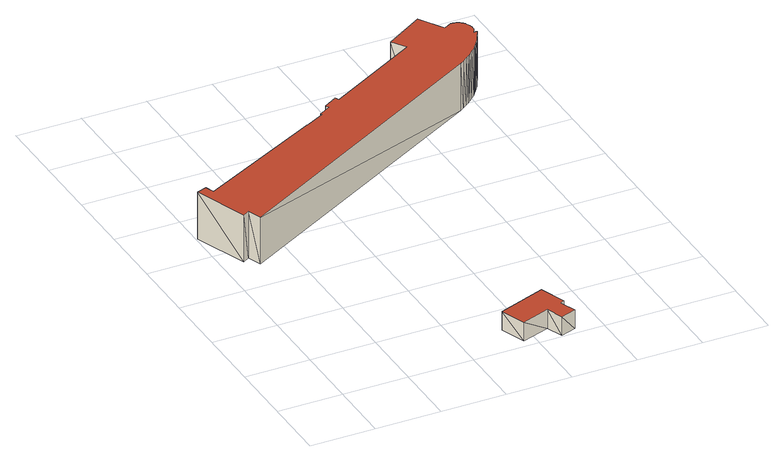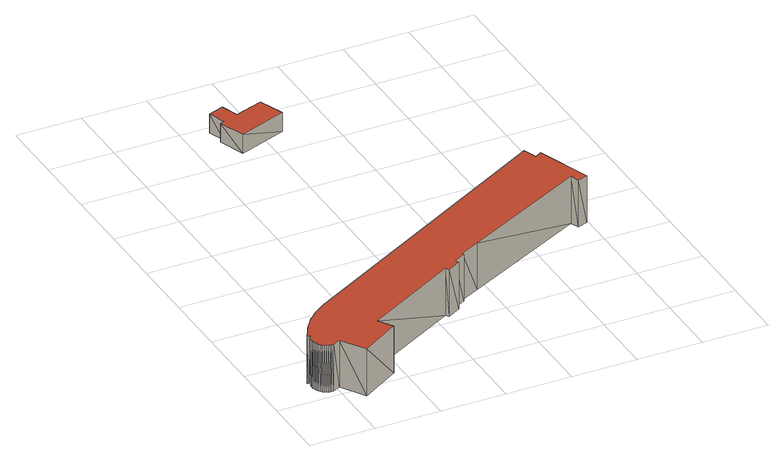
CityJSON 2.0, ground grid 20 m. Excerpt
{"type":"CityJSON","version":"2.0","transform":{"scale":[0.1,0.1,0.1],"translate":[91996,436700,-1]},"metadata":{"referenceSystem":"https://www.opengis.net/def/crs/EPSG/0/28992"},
"CityObjects":{
"building1":{"type":"Building","attributes":{"+height_valid":1,"+groundHeight":-1,"measuredHeight":5,"+function":"Office","+org_car_parking_spaces":9,"+total_area":258,"+min_car_parking_spaces":0},"geometry":[{"type":"MultiSurface","lod":"1.2","boundaries":[[[0,1,2,3,4,5,6,7]],[[8,9,10,11,12,13,14,15]],[[0,9,8]],[[0,1,9]],[[1,10,9]],[[1,2,10]],[[2,11,10]],[[2,3,11]],[[3,12,11]],[[3,4,12]],[[4,13,12]],[[4,5,13]],[[5,14,13]],[[5,6,14]],[[6,15,14]],[[6,7,15]],[[7,8,15]],[[7,0,8]]],"semantics":{"surfaces":[{"type":"GroundSurface"},{"type":"RoofSurface"},{"type":"WallSurface"}],"values":[0,1,2,2,2,2,2,2,2,2,2,2,2,2,2,2,2,2]}}]},
"building2":{"type":"Building","attributes":{"+height_valid":1,"+groundHeight":-1,"measuredHeight":14,"+function":"Office","+org_car_parking_spaces":34,"+total_area":4799,"+min_car_parking_spaces":36},"geometry":[{"type":"MultiSurface","lod":"1.2","boundaries":[[[16,17,18,19,20,21,22,23,24,25,26,27,28,29,30,31,32,33,34,35,36,37,38,39,40,41,42,43,44,45,46,47,48,49,50,51,52,53,54,55,56,57,58,59,60,61,62,63,64,65,66,67]],[[68,69,70,71,72,73,74,75,76,77,78,79,80,81,82,83,84,85,86,87,88,89,90,91,92,93,94,95,96,97,98,99,100,101,102,103,104,105,106,107,108,109,110,111,112,113,114,115,116,117,118,119]],[[16,69,68]],[[16,17,69]],[[17,70,69]],[[17,18,70]],[[18,71,70]],[[18,19,71]],[[19,72,71]],[[19,20,72]],[[20,73,72]],[[20,21,73]],[[21,74,73]],[[21,22,74]],[[22,75,74]],[[22,23,75]],[[23,76,75]],[[23,24,76]],[[24,77,76]],[[24,25,77]],[[25,78,77]],[[25,26,78]],[[26,79,78]],[[26,27,79]],[[27,80,79]],[[27,28,80]],[[28,81,80]],[[28,29,81]],[[29,82,81]],[[29,30,82]],[[30,83,82]],[[30,31,83]],[[31,84,83]],[[31,32,84]],[[32,85,84]],[[32,33,85]],[[33,86,85]],[[33,34,86]],[[34,87,86]],[[34,35,87]],[[35,88,87]],[[35,36,88]],[[36,89,88]],[[36,37,89]],[[37,90,89]],[[37,38,90]],[[38,91,90]],[[38,39,91]],[[39,92,91]],[[39,40,92]],[[40,93,92]],[[40,41,93]],[[41,94,93]],[[41,42,94]],[[42,95,94]],[[42,43,95]],[[43,96,95]],[[43,44,96]],[[44,97,96]],[[44,45,97]],[[45,98,97]],[[45,46,98]],[[46,99,98]],[[46,47,99]],[[47,100,99]],[[47,48,100]],[[48,101,100]],[[48,49,101]],[[49,102,101]],[[49,50,102]],[[50,103,102]],[[50,51,103]],[[51,104,103]],[[51,52,104]],[[52,105,104]],[[52,53,105]],[[53,106,105]],[[53,54,106]],[[54,107,106]],[[54,55,107]],[[55,108,107]],[[55,56,108]],[[56,109,108]],[[56,57,109]],[[57,110,109]],[[57,58,110]],[[58,111,110]],[[58,59,111]],[[59,112,111]],[[59,60,112]],[[60,113,112]],[[60,61,113]],[[61,114,113]],[[61,62,114]],[[62,115,114]],[[62,63,115]],[[63,116,115]],[[63,64,116]],[[64,117,116]],[[64,65,117]],[[65,118,117]],[[65,66,118]],[[66,119,118]],[[66,67,119]],[[67,68,119]],[[67,16,68]]],"semantics":{"surfaces":[{"type":"GroundSurface"},{"type":"RoofSurface"},{"type":"WallSurface"}],"values":[0,1,2,2,2,2,2,2,2,2,2,2,2,2,2,2,2,2,2,2,2,2,2,2,2,2,2,2,2,2,2,2,2,2,2,2,2,2,2,2,2,2,2,2,2,2,2,2,2,2,2,2,2,2,2,2,2,2,2,2,2,2,2,2,2,2,2,2,2,2,2,2,2,2,2,2,2,2,2,2,2,2,2,2,2,2,2,2,2,2,2,2,2,2,2,2,2,2,2,2,2,2,2,2,2,2]}}]}
},
"vertices":[
[720,22,0],[672,5,0],[653,57,0],[567,27,0],[538,104,0],[685,158,0],[714,78,0],[701,73,0],[720,22,60],[672,5,60],[653,57,60],[567,27,60],[538,104,60],[685,158,60],[714,78,60],[701,73,60],
[959,1183,0],[947,1176,0],[100,706,0],[85,748,0],[64,735,0],[5,900,0],[36,911,0],[46,884,0],[428,1078,0],[428,1077,0],[489,1108,0],[487,1114,0],[523,1134,0],[518,1145,0],[560,1169,0],[566,1158,0],[853,1318,0],[826,1362,0],[945,1436,0],[991,1362,0],[1014,1374,0],[1020,1374,0],[1025,1373,0],[1030,1372,0],[1035,1370,0],[1040,1367,0],[1044,1364,0],[1048,1360,0],[1051,1356,0],[1054,1351,0],[1056,1346,0],[1058,1341,0],[1059,1336,0],[1060,1331,0],[1059,1325,0],[1059,1320,0],[1057,1315,0],[1055,1310,0],[1052,1305,0],[1056,1305,0],[1057,1307,0],[1062,1305,0],[1049,1280,0],[1042,1267,0],[1033,1254,0],[1028,1247,0],[1020,1237,0],[1013,1228,0],[1004,1220,0],[990,1207,0],[983,1201,0],[974,1194,0],[959,1183,150],[947,1176,150],[100,706,150],[85,748,150],[64,735,150],[5,900,150],[36,911,150],[46,884,150],[428,1078,150],[428,1077,150],[489,1108,150],[487,1114,150],[523,1134,150],[518,1145,150],[560,1169,150],[566,1158,150],[853,1318,150],[826,1362,150],[945,1436,150],[991,1362,150],[1014,1374,150],[1020,1374,150],[1025,1373,150],[1030,1372,150],[1035,1370,150],[1040,1367,150],[1044,1364,150],[1048,1360,150],[1051,1356,150],[1054,1351,150],[1056,1346,150],[1058,1341,150],[1059,1336,150],[1060,1331,150],[1059,1325,150],[1059,1320,150],[1057,1315,150],[1055,1310,150],[1052,1305,150],[1056,1305,150],[1057,1307,150],[1062,1305,150],[1049,1280,150],[1042,1267,150],[1033,1254,150],[1028,1247,150],[1020,1237,150],[1013,1228,150],[1004,1220,150],[990,1207,150],[983,1201,150],[974,1194,150]
]}
